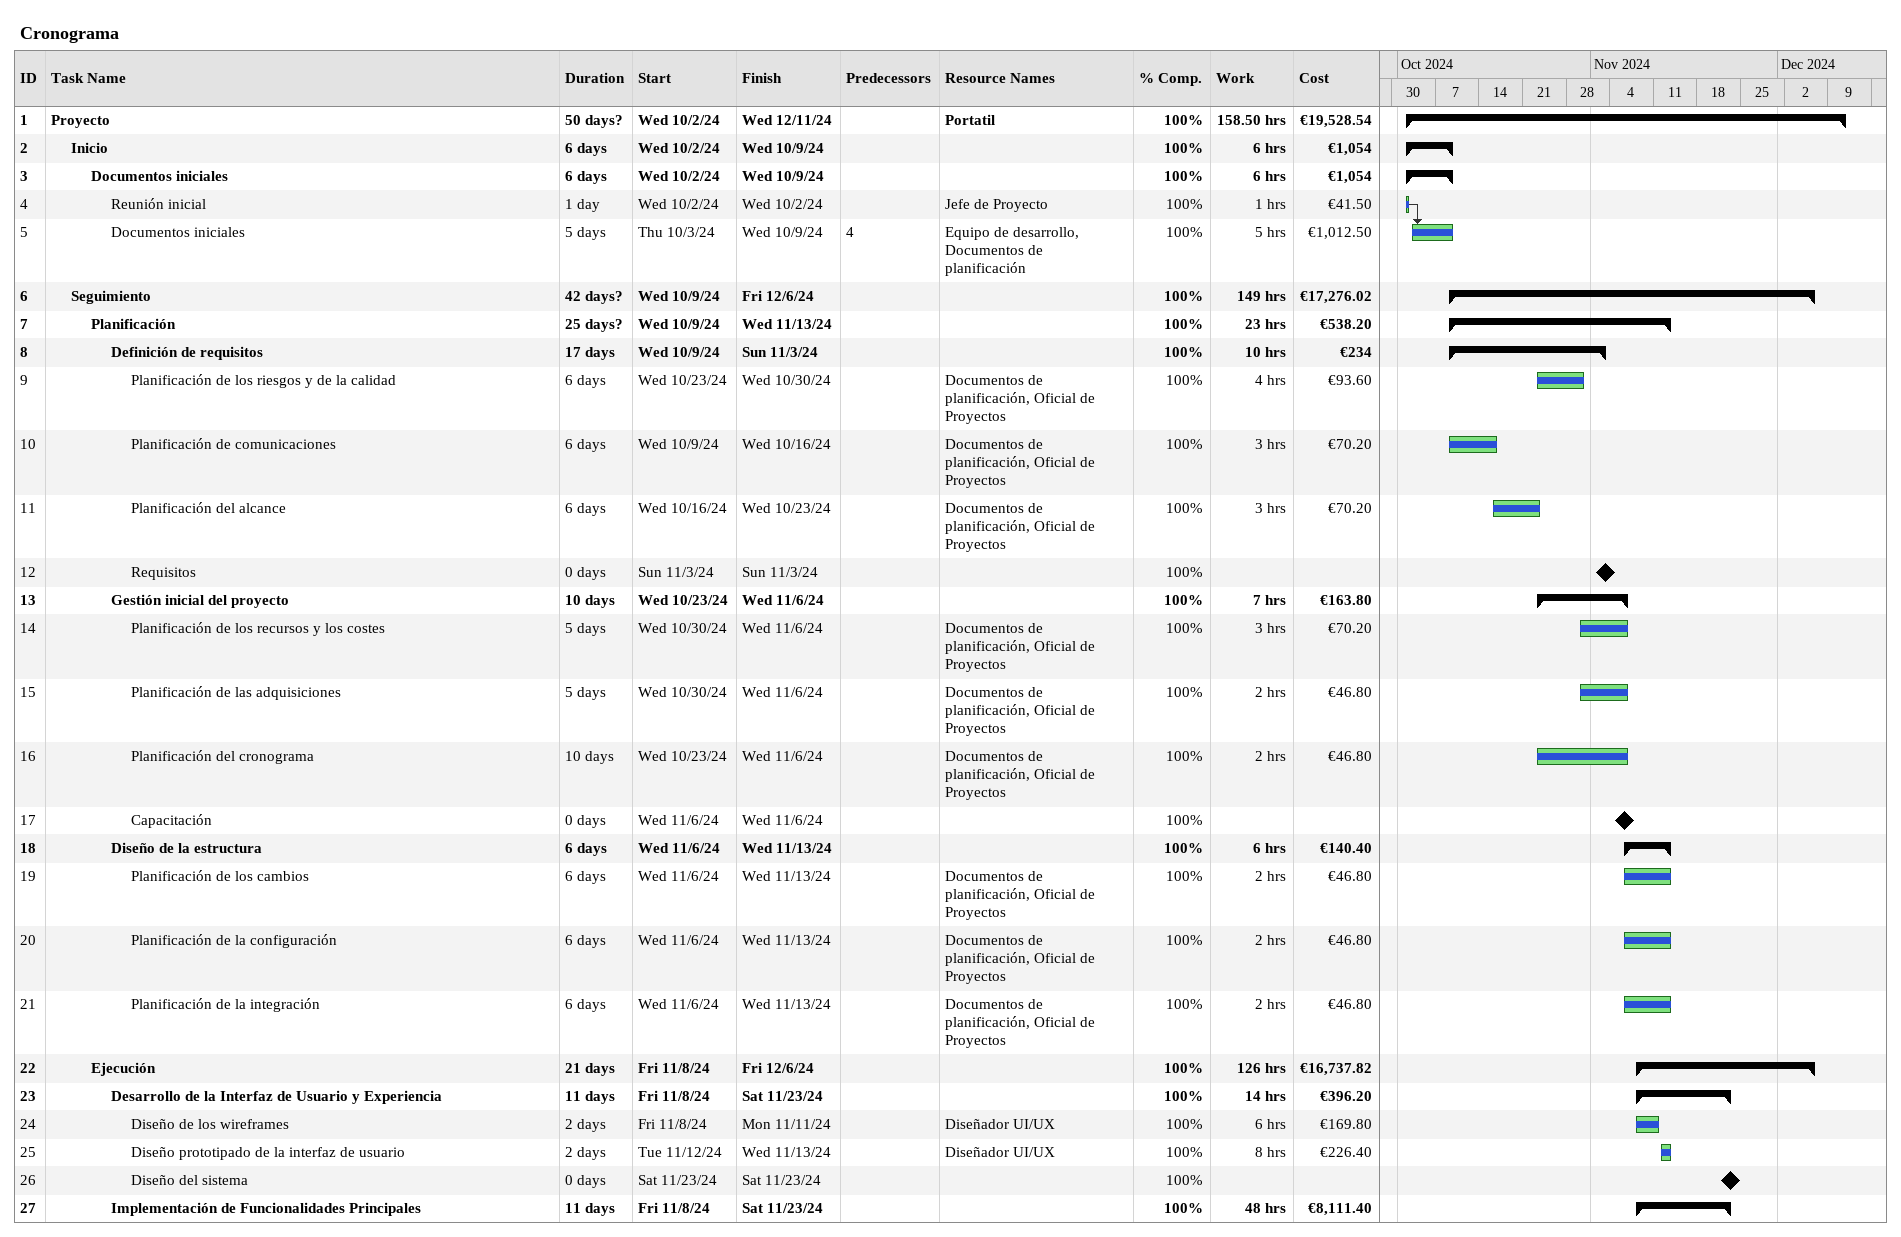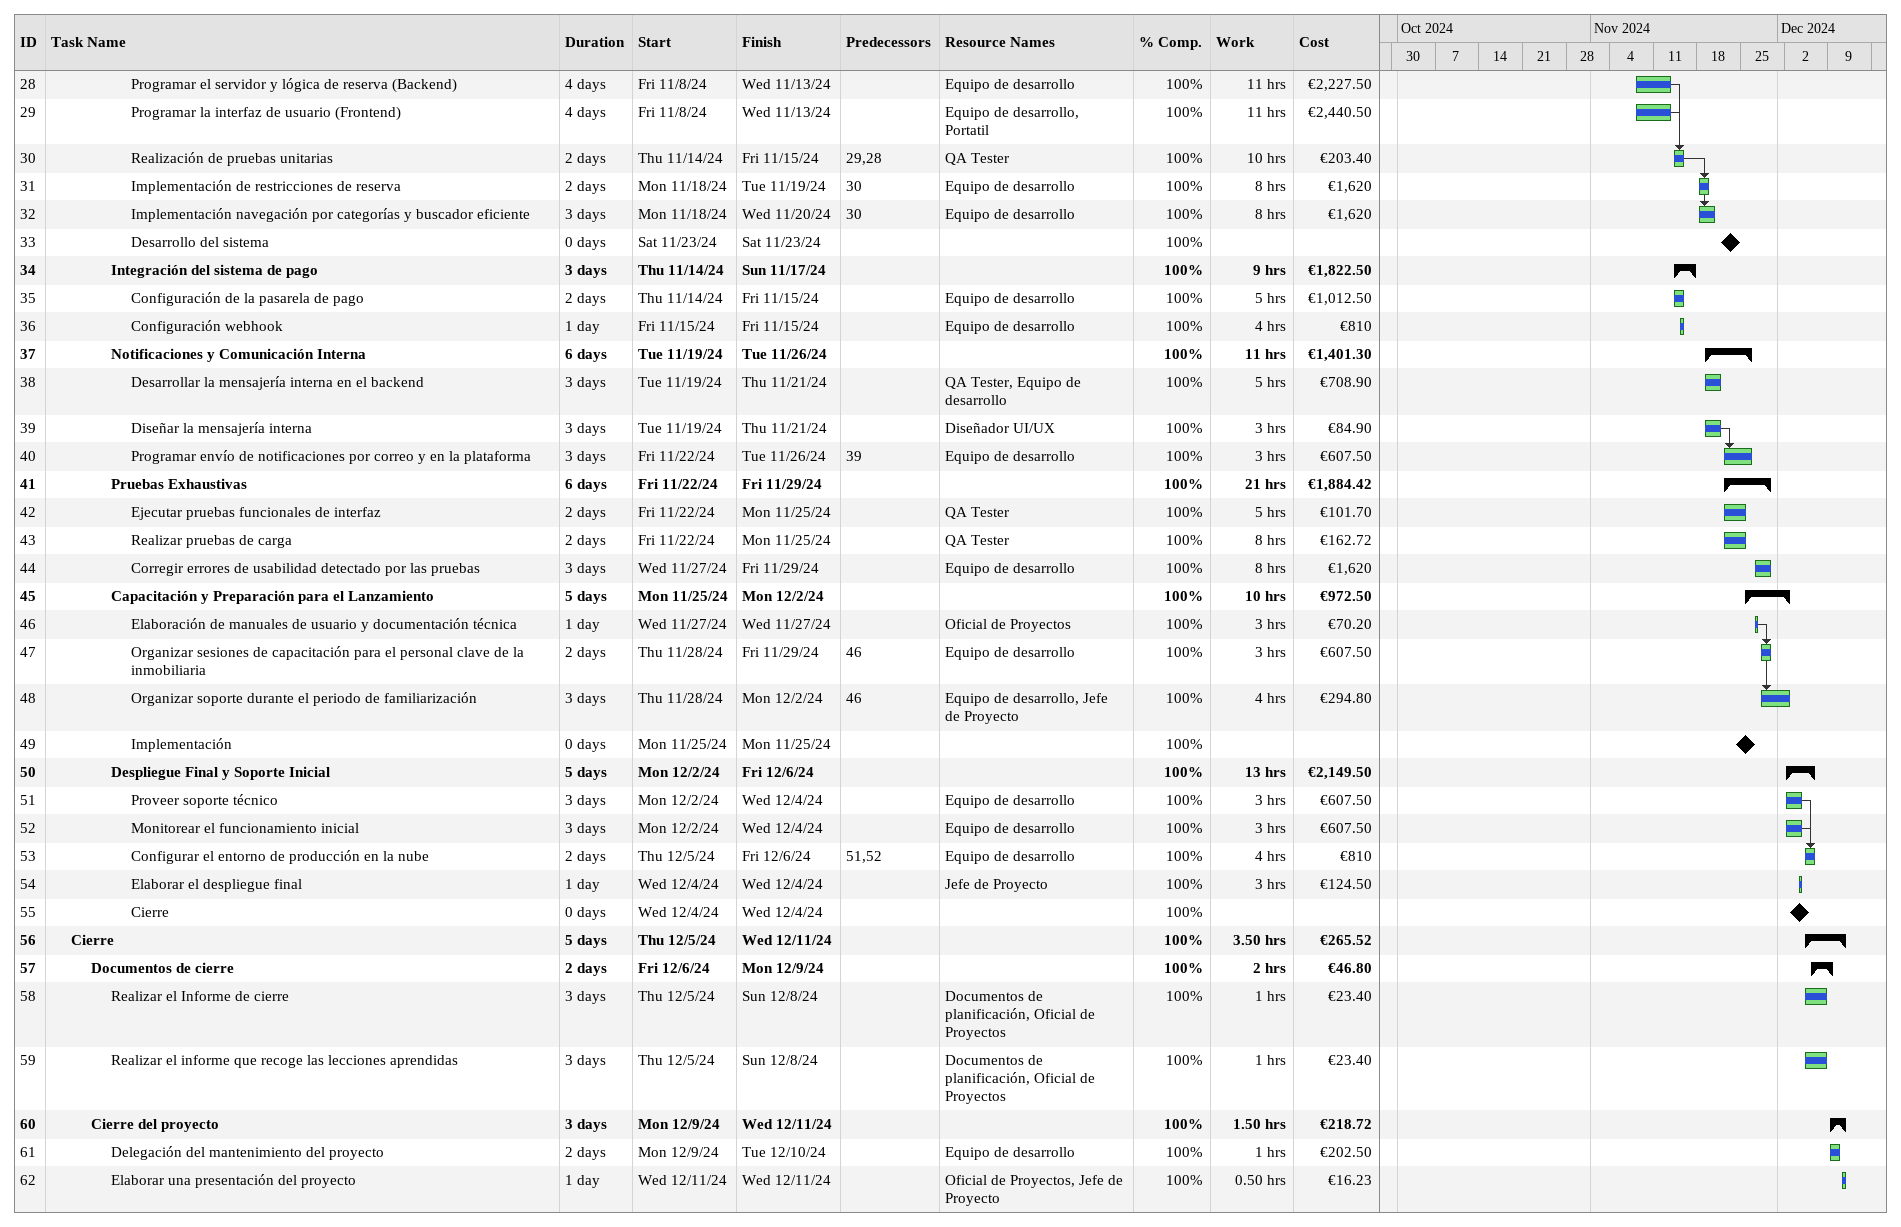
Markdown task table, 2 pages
Cronograma

| ID | Level | Task | Duration | Start | Finish | Predecessors | Resources | % complete | Work (h) | Cost (€) |
|---|---|---|---|---|---|---|---|---|---|---|
| 1 | 1 | **Proyecto** | 50d? | 2024-10-02 | 2024-12-11 |  | Portatil | 100 | 158.50 | 19528.54 |
| 2 | 2 | **Inicio** | 6d | 2024-10-02 | 2024-10-09 |  |  | 100 | 6 | 1054 |
| 3 | 3 | **Documentos iniciales** | 6d | 2024-10-02 | 2024-10-09 |  |  | 100 | 6 | 1054 |
| 4 | 4 | Reunión inicial | 1d | 2024-10-02 | 2024-10-02 |  | Jefe de Proyecto | 100 | 1 | 41.50 |
| 5 | 4 | Documentos iniciales | 5d | 2024-10-03 | 2024-10-09 | 4 | Equipo de desarrollo, Documentos de planificación | 100 | 5 | 1012.50 |
| 6 | 2 | **Seguimiento** | 42d? | 2024-10-09 | 2024-12-06 |  |  | 100 | 149 | 17276.02 |
| 7 | 3 | **Planificación** | 25d? | 2024-10-09 | 2024-11-13 |  |  | 100 | 23 | 538.20 |
| 8 | 4 | **Definición de requisitos** | 17d | 2024-10-09 | 2024-11-03 |  |  | 100 | 10 | 234 |
| 9 | 5 | Planificación de los riesgos y de la calidad | 6d | 2024-10-23 | 2024-10-30 |  | Documentos de planificación, Oficial de Proyectos | 100 | 4 | 93.60 |
| 10 | 5 | Planificación de comunicaciones | 6d | 2024-10-09 | 2024-10-16 |  | Documentos de planificación, Oficial de Proyectos | 100 | 3 | 70.20 |
| 11 | 5 | Planificación del alcance | 6d | 2024-10-16 | 2024-10-23 |  | Documentos de planificación, Oficial de Proyectos | 100 | 3 | 70.20 |
| 12 | 5 | Requisitos | 0d | 2024-11-03 | 2024-11-03 |  |  | 100 |  |  |
| 13 | 4 | **Gestión inicial del proyecto** | 10d | 2024-10-23 | 2024-11-06 |  |  | 100 | 7 | 163.80 |
| 14 | 5 | Planificación de los recursos y los costes | 5d | 2024-10-30 | 2024-11-06 |  | Documentos de planificación, Oficial de Proyectos | 100 | 3 | 70.20 |
| 15 | 5 | Planificación de las adquisiciones | 5d | 2024-10-30 | 2024-11-06 |  | Documentos de planificación, Oficial de Proyectos | 100 | 2 | 46.80 |
| 16 | 5 | Planificación del cronograma | 10d | 2024-10-23 | 2024-11-06 |  | Documentos de planificación, Oficial de Proyectos | 100 | 2 | 46.80 |
| 17 | 5 | Capacitación | 0d | 2024-11-06 | 2024-11-06 |  |  | 100 |  |  |
| 18 | 4 | **Diseño de la estructura** | 6d | 2024-11-06 | 2024-11-13 |  |  | 100 | 6 | 140.40 |
| 19 | 5 | Planificación de los cambios | 6d | 2024-11-06 | 2024-11-13 |  | Documentos de planificación, Oficial de Proyectos | 100 | 2 | 46.80 |
| 20 | 5 | Planificación de la configuración | 6d | 2024-11-06 | 2024-11-13 |  | Documentos de planificación, Oficial de Proyectos | 100 | 2 | 46.80 |
| 21 | 5 | Planificación de la integración | 6d | 2024-11-06 | 2024-11-13 |  | Documentos de planificación, Oficial de Proyectos | 100 | 2 | 46.80 |
| 22 | 3 | **Ejecución** | 21d | 2024-11-08 | 2024-12-06 |  |  | 100 | 126 | 16737.82 |
| 23 | 4 | **Desarrollo de la Interfaz de Usuario y Experiencia** | 11d | 2024-11-08 | 2024-11-23 |  |  | 100 | 14 | 396.20 |
| 24 | 5 | Diseño de los wireframes | 2d | 2024-11-08 | 2024-11-11 |  | Diseñador UI/UX | 100 | 6 | 169.80 |
| 25 | 5 | Diseño prototipado de la interfaz de usuario | 2d | 2024-11-12 | 2024-11-13 |  | Diseñador UI/UX | 100 | 8 | 226.40 |
| 26 | 5 | Diseño del sistema | 0d | 2024-11-23 | 2024-11-23 |  |  | 100 |  |  |
| 27 | 4 | **Implementación de Funcionalidades Principales** | 11d | 2024-11-08 | 2024-11-23 |  |  | 100 | 48 | 8111.40 |
| 28 | 5 | Programar el servidor y lógica de reserva (Backend) | 4d | 2024-11-08 | 2024-11-13 |  | Equipo de desarrollo | 100 | 11 | 2227.50 |
| 29 | 5 | Programar la interfaz de usuario (Frontend) | 4d | 2024-11-08 | 2024-11-13 |  | Equipo de desarrollo, Portatil | 100 | 11 | 2440.50 |
| 30 | 5 | Realización de pruebas unitarias | 2d | 2024-11-14 | 2024-11-15 | 29, 28 | QA Tester | 100 | 10 | 203.40 |
| 31 | 5 | Implementación de restricciones de reserva | 2d | 2024-11-18 | 2024-11-19 | 30 | Equipo de desarrollo | 100 | 8 | 1620 |
| 32 | 5 | Implementación navegación por categorías y buscador eficiente | 3d | 2024-11-18 | 2024-11-20 | 30 | Equipo de desarrollo | 100 | 8 | 1620 |
| 33 | 5 | Desarrollo del sistema | 0d | 2024-11-23 | 2024-11-23 |  |  | 100 |  |  |
| 34 | 4 | **Integración del sistema de pago** | 3d | 2024-11-14 | 2024-11-17 |  |  | 100 | 9 | 1822.50 |
| 35 | 5 | Configuración de la pasarela de pago | 2d | 2024-11-14 | 2024-11-15 |  | Equipo de desarrollo | 100 | 5 | 1012.50 |
| 36 | 5 | Configuración webhook | 1d | 2024-11-15 | 2024-11-15 |  | Equipo de desarrollo | 100 | 4 | 810 |
| 37 | 4 | **Notificaciones y Comunicación Interna** | 6d | 2024-11-19 | 2024-11-26 |  |  | 100 | 11 | 1401.30 |
| 38 | 5 | Desarrollar la mensajería interna en el backend | 3d | 2024-11-19 | 2024-11-21 |  | QA Tester, Equipo de desarrollo | 100 | 5 | 708.90 |
| 39 | 5 | Diseñar la mensajería interna | 3d | 2024-11-19 | 2024-11-21 |  | Diseñador UI/UX | 100 | 3 | 84.90 |
| 40 | 5 | Programar envío de notificaciones por correo y en la plataforma | 3d | 2024-11-22 | 2024-11-26 | 39 | Equipo de desarrollo | 100 | 3 | 607.50 |
| 41 | 4 | **Pruebas Exhaustivas** | 6d | 2024-11-22 | 2024-11-29 |  |  | 100 | 21 | 1884.42 |
| 42 | 5 | Ejecutar pruebas funcionales de interfaz | 2d | 2024-11-22 | 2024-11-25 |  | QA Tester | 100 | 5 | 101.70 |
| 43 | 5 | Realizar pruebas de carga | 2d | 2024-11-22 | 2024-11-25 |  | QA Tester | 100 | 8 | 162.72 |
| 44 | 5 | Corregir errores de usabilidad detectado por las pruebas | 3d | 2024-11-27 | 2024-11-29 |  | Equipo de desarrollo | 100 | 8 | 1620 |
| 45 | 4 | **Capacitación y Preparación para el Lanzamiento** | 5d | 2024-11-25 | 2024-12-02 |  |  | 100 | 10 | 972.50 |
| 46 | 5 | Elaboración de manuales de usuario y documentación técnica | 1d | 2024-11-27 | 2024-11-27 |  | Oficial de Proyectos | 100 | 3 | 70.20 |
| 47 | 5 | Organizar sesiones de capacitación para el personal clave de la inmobiliaria | 2d | 2024-11-28 | 2024-11-29 | 46 | Equipo de desarrollo | 100 | 3 | 607.50 |
| 48 | 5 | Organizar soporte durante el periodo de familiarización | 3d | 2024-11-28 | 2024-12-02 | 46 | Equipo de desarrollo, Jefe de Proyecto | 100 | 4 | 294.80 |
| 49 | 5 | Implementación | 0d | 2024-11-25 | 2024-11-25 |  |  | 100 |  |  |
| 50 | 4 | **Despliegue Final y Soporte Inicial** | 5d | 2024-12-02 | 2024-12-06 |  |  | 100 | 13 | 2149.50 |
| 51 | 5 | Proveer soporte técnico | 3d | 2024-12-02 | 2024-12-04 |  | Equipo de desarrollo | 100 | 3 | 607.50 |
| 52 | 5 | Monitorear el funcionamiento inicial | 3d | 2024-12-02 | 2024-12-04 |  | Equipo de desarrollo | 100 | 3 | 607.50 |
| 53 | 5 | Configurar el entorno de producción en la nube | 2d | 2024-12-05 | 2024-12-06 | 51, 52 | Equipo de desarrollo | 100 | 4 | 810 |
| 54 | 5 | Elaborar el despliegue final | 1d | 2024-12-04 | 2024-12-04 |  | Jefe de Proyecto | 100 | 3 | 124.50 |
| 55 | 5 | Cierre | 0d | 2024-12-04 | 2024-12-04 |  |  | 100 |  |  |
| 56 | 2 | **Cierre** | 5d | 2024-12-05 | 2024-12-11 |  |  | 100 | 3.50 | 265.52 |
| 57 | 3 | **Documentos de cierre** | 2d | 2024-12-06 | 2024-12-09 |  |  | 100 | 2 | 46.80 |
| 58 | 4 | Realizar el Informe de cierre | 3d | 2024-12-05 | 2024-12-08 |  | Documentos de planificación, Oficial de Proyectos | 100 | 1 | 23.40 |
| 59 | 4 | Realizar el informe que recoge las lecciones aprendidas | 3d | 2024-12-05 | 2024-12-08 |  | Documentos de planificación, Oficial de Proyectos | 100 | 1 | 23.40 |
| 60 | 3 | **Cierre del proyecto** | 3d | 2024-12-09 | 2024-12-11 |  |  | 100 | 1.50 | 218.72 |
| 61 | 4 | Delegación del mantenimiento del proyecto | 2d | 2024-12-09 | 2024-12-10 |  | Equipo de desarrollo | 100 | 1 | 202.50 |
| 62 | 4 | Elaborar una presentación del proyecto | 1d | 2024-12-11 | 2024-12-11 |  | Oficial de Proyectos, Jefe de Proyecto | 100 | 0.50 | 16.23 |
